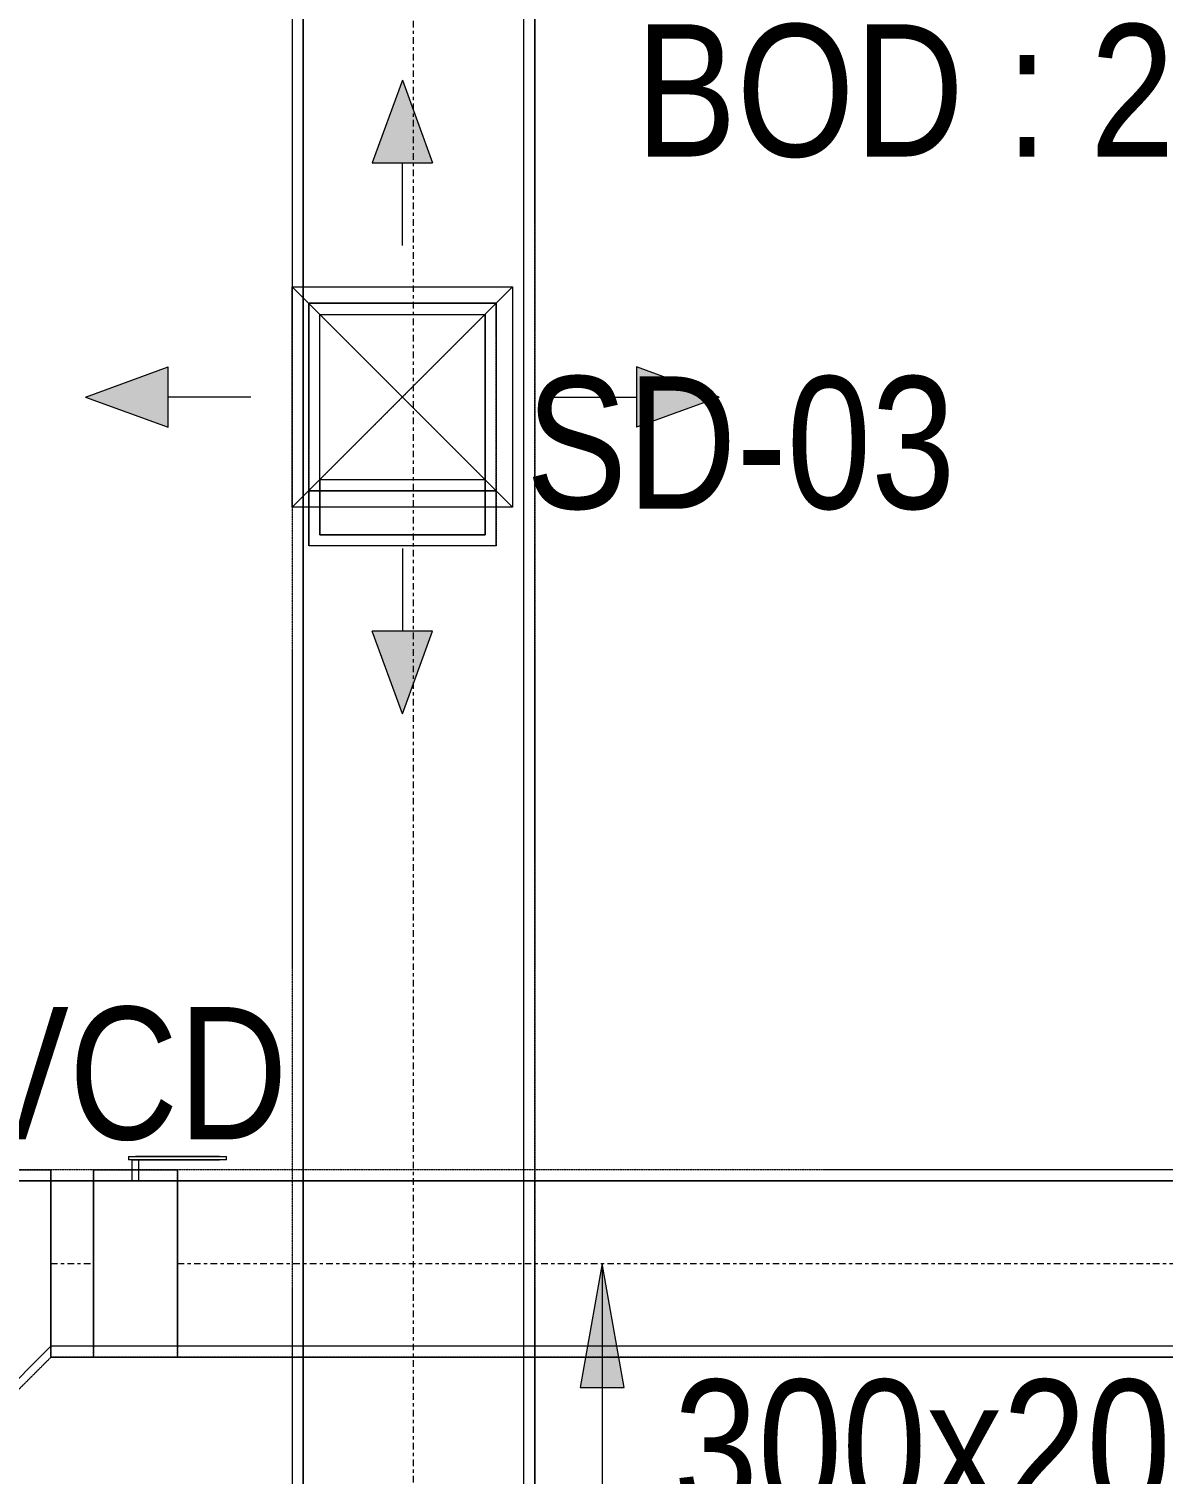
# Model space of a CAD drawing. Header units: inches. Extents: x -83664 to 20107, y -47222 to 19398.
# Drawn here: x -5972 to -3914, y -8171 to -5549 of the extents above; entities that cross this region are included whole.
import ezdxf

# ---------------------------------------------------------------- set-up
doc = ezdxf.new("R2010")
doc.units = ezdxf.units.IN
doc.header["$MEASUREMENT"] = 0
for name, pattern in [('Center', [29.999999, 12, -6, 6, -6]), ('Hidden 0_50', [1.0584, 0.5292, -0.5292]), ('Hidden 1_5', [2.2, 1.5, -0.7])]:
    doc.linetypes.add(name, pattern=pattern)
for name, color, linetype, lineweight in [('A-DETL-GENF', 7, 'Continuous', 9), ('G-ANNO-TEXT', 7, 'Continuous', 9), ('M-HVAC-CDFF', 7, 'Continuous', 9), ('M-HVAC-DUCT-ANNO', 7, 'Continuous', 9), ('M-HVAC-DUCT-CNTR', 7, 'Center', 9), ('M-HVAC-DUCT-IDEN', 7, 'Continuous', 18)]:
    doc.layers.add(name, color=color, linetype=linetype, lineweight=lineweight)
doc.layers.add('M-HVAC-DUCT', color=7, linetype='Continuous', lineweight=9, true_color=0xffe97f)
doc.styles.add('Arial Narrow_21', font='ARIALN.TTF', dxfattribs={"height": 240})

# ---------------------------------------------------------------- blocks, each defined once
blk = doc.blocks.new('GCE-AT-Supply Air Rectangular Diffuser - 300x300-6788639-FIRST FLOOR AC CONDITIONING LAYOUT - PART A')
at = {"layer": 'A-DETL-GENF', "true_color": 0xff7f00}
for points in [[(54.6, 425), (0, 575), (-54.6, 425)], [(-425, -54.6), (-425, 54.6), (-575, 0)], [(425, -54.6), (575, 0), (425, 54.6)], [(0, -575), (54.6, -425), (-54.6, -425)]]:
    blk.add_hatch(color=30, dxfattribs=at).paths.add_polyline_path(points)
at = {"layer": 'A-DETL-GENF', "color": 30, "true_color": 0xff7f00}
for p, q in [((0, 575), (-54.6, 425)), ((0, 575), (54.6, 425)), ((-54.6, 425), (54.6, 425)), ((0, 275), (0, 425)), ((-200, -200), (200, 200)), ((-200, 200), (200, -200)), ((-200, -200), (-200, 200)), ((-200, 200), (200, 200)), ((200, 200), (200, -200)), ((-575, 0), (-425, 54.6)), ((-425, -54.6), (-425, 54.6)), ((425, 54.6), (425, -54.6)), ((575, 0), (425, 54.6)), ((-575, 0), (-425, -54.6)), ((275, 0), (425, 0)), ((-275, 0), (-425, 0)), ((575, 0), (425, -54.6)), ((200, -200), (-200, -200)), ((0, -275), (0, -425)), ((54.6, -425), (-54.6, -425)), ((0, -575), (-54.6, -425)), ((0, -575), (54.6, -425))]:
    blk.add_line(p, q, dxfattribs=at)
blk = doc.blocks.new('M_Rec Tap - Beveled - Standard-7649457-FIRST FLOOR AC CONDITIONING LAYOUT - PART A')
at = {"layer": 'M-HVAC-DUCT', "color": 30, "true_color": 0xff7f00}
for p, q in [((146012.3, 85133.5), (146012.3, 85433.5)), ((146012.3, 85433.5), (146312.3, 85433.5)), ((146012.3, 85433.5), (146312.3, 85433.5)), ((146012.3, 85033.5), (146012.3, 85433.5)), ((146312.3, 85433.5), (146312.3, 85133.5)), ((146312.3, 85433.5), (146312.3, 85033.5)), ((146012.3, 85133.5), (146012.3, 85033.5)), ((146312.3, 85133.5), (146012.3, 85133.5)), ((146312.3, 85133.5), (146312.3, 85033.5)), ((146312.3, 85033.5), (146012.3, 85033.5)), ((146012.3, 85033.5), (146312.3, 85033.5))]:
    blk.add_line(p, q, dxfattribs=at)
blk = doc.blocks.new('M_Rectangular Tap - Beveled - Standard-V65-FIRST FLOOR AC CONDITIONING LAYOUT - PART A')
at = {"layer": 'M-HVAC-DUCT', "color": 6, "true_color": 0xff00ff}
for p, q in [((0, 250), (-6.096, 250)), ((-6.096, -150), (-6.096, 250)), ((-6.096, 250), (-6.096, -150)), ((-6.096, 250), (0, 250)), ((100, 150), (0, 250)), ((100, 150), (0, 250)), ((100, 150), (100, -150)), ((100, -150), (100, 150)), ((-6.096, -150), (100, -150)), ((100, -150), (-6.096, -150))]:
    blk.add_line(p, q, dxfattribs=at)
blk = doc.blocks.new('TEMW-ME-DMP-Volume Control Damper - Standard-V98-FIRST FLOOR AC CONDITIONING LAYOUT - PART A')
at = {"layer": 'M-HVAC-DUCT', "color": 6, "true_color": 0xff00ff}
for p, q in [((-165.1, 188.1), (-165.1, 194.45)), ((-152.4, 194.45), (-165.1, 194.45)), ((-165.1, 188.1), (-152.4, 188.1)), ((0, 194.45), (-152.4, 194.45)), ((-152.4, 194.45), (0, 194.45)), ((0, 188.1), (-152.4, 188.1)), ((-152.4, 188.1), (0, 188.1)), ((-6.35, 150), (-6.35, 188.1)), ((6.35, 188.1), (-6.35, 188.1)), ((6.35, 188.1), (-6.35, 188.1)), ((12.7, 194.45), (0, 194.45)), ((0, 188.1), (12.7, 188.1)), ((6.35, 188.1), (6.35, 150)), ((12.7, 194.45), (12.7, 188.1)), ((-76.2, 150), (-76.2, -150)), ((-76.2, -150), (-76.2, 150)), ((76.2, 150), (-76.2, 150)), ((-76.2, 150), (76.2, 150)), ((-76.2, 150), (76.2, 150)), ((-6.35, 150), (6.35, 150)), ((-6.35, 150), (6.35, 150)), ((76.2, 150), (76.2, -150)), ((76.2, -150), (76.2, 150)), ((-76.2, -150), (76.2, -150)), ((-76.2, -150), (76.2, -150)), ((-76.2, -150), (76.2, -150))]:
    blk.add_line(p, q, dxfattribs=at)
blk = doc.blocks.new('TEMW-SMBZ-HO-BM-HVAC-00002_rvt-1-FIRST FLOOR AC CONDITIONING LAYOUT - PART A')
at = {"layer": 'M-HVAC-DUCT', "color": 30, "linetype": 'Hidden 0_50', "true_color": 0xff7f00}
for p, q in [((145962.3, 94357.5), (145962.3, 89286)), ((145962.3, 94357.5), (145962.3, 89286)), ((146402.3, 89286), (146402.3, 94357.5)), ((146402.3, 94357.5), (146402.3, 89286)), ((145992.3, 92325.4), (146332.3, 92325.4)), ((145992.3, 91985.4), (145992.3, 92325.4)), ((145992.3, 92325.4), (145992.3, 91985.4)), ((146332.3, 92325.4), (145992.3, 92325.4)), ((145992.3, 92325.4), (145992.3, 91985.4)), ((145992.3, 91885.4), (145992.3, 92325.4)), ((145992.3, 92325.4), (146332.3, 92325.4)), ((146332.3, 92325.4), (145992.3, 92325.4)), ((146332.3, 92325.4), (146332.3, 91985.4)), ((146332.3, 91985.4), (146332.3, 92325.4)), ((146332.3, 92325.4), (146332.3, 91885.4)), ((146332.3, 91985.4), (146332.3, 92325.4)), ((146332.3, 91985.4), (145992.3, 91985.4)), ((145992.3, 91985.4), (146332.3, 91985.4)), ((145992.3, 91985.4), (145992.3, 91885.4)), ((146332.3, 91985.4), (145992.3, 91985.4)), ((146332.3, 91885.4), (146332.3, 91985.4)), ((146332.3, 91885.4), (145992.3, 91885.4)), ((146332.3, 91885.4), (145992.3, 91885.4))]:
    blk.add_line(p, q, dxfattribs=at)
at = {"layer": 'M-HVAC-DUCT', "color": 30, "true_color": 0xff7f00}
for p, q in [((145982.3, 89286), (145982.3, 94357.5)), ((145982.3, 94357.5), (145982.3, 89286)), ((146382.3, 94357.5), (146382.3, 89286)), ((146382.3, 94357.5), (146382.3, 89286)), ((146012.3, 91905.4), (146012.3, 92305.4)), ((146012.3, 92305.4), (146312.3, 92305.4)), ((146012.3, 91905.4), (146012.3, 92305.4)), ((146012.3, 92305.4), (146312.3, 92305.4)), ((146312.3, 91905.4), (146312.3, 92305.4)), ((146312.3, 92305.4), (146312.3, 91905.4)), ((146012.3, 91905.4), (146312.3, 91905.4)), ((146012.3, 91905.4), (146312.3, 91905.4))]:
    blk.add_line(p, q, dxfattribs=at)
at = {"layer": 'M-HVAC-DUCT', "color": 6, "linetype": 'Hidden 0_50', "true_color": 0xff00ff}
for p, q in [((145398.4, 90753.4), (145524.5, 90753.4)), ((145524.5, 90753.4), (145398.4, 90753.4)), ((145524.5, 90753.4), (145524.5, 90413.4)), ((145524.5, 90413.4), (145524.5, 90753.4)), ((145524.5, 90413.4), (145524.5, 90753.4)), ((145524.5, 90753.4), (145524.5, 90413.4)), ((145601.8, 90753.4), (145524.5, 90753.4)), ((145601.8, 90753.4), (145524.5, 90753.4)), ((145601.8, 90753.4), (145601.8, 90413.4)), ((145754.2, 90753.4), (145601.8, 90753.4)), ((145601.8, 90753.4), (145754.2, 90753.4)), ((145601.8, 90413.4), (145601.8, 90753.4)), ((145601.8, 90413.4), (145601.8, 90753.4)), ((145601.8, 90753.4), (145601.8, 90413.4)), ((145754.2, 90413.4), (145754.2, 90753.4)), ((145754.2, 90753.4), (145754.2, 90413.4)), ((147988, 90753.4), (145754.2, 90753.4)), ((147988, 90753.4), (145754.2, 90753.4)), ((145754.2, 90413.4), (145754.2, 90753.4)), ((145754.2, 90753.4), (145754.2, 90413.4)), ((145524.5, 90413.4), (145424.5, 90313.4)), ((145424.5, 90313.4), (145524.5, 90413.4)), ((145524.5, 90413.4), (145601.8, 90413.4)), ((145601.8, 90413.4), (145524.5, 90413.4)), ((145601.8, 90413.4), (145754.2, 90413.4)), ((145754.2, 90413.4), (145601.8, 90413.4)), ((145754.2, 90413.4), (147988, 90413.4)), ((147988, 90413.4), (145754.2, 90413.4))]:
    blk.add_line(p, q, dxfattribs=at)
at = {"layer": 'M-HVAC-DUCT', "color": 6, "true_color": 0xff00ff}
for p, q in [((145524.5, 90733.4), (145524.5, 90433.4)), ((145524.5, 90433.4), (145524.5, 90733.4)), ((145524.5, 90733.4), (145601.8, 90733.4)), ((145601.8, 90733.4), (145524.5, 90733.4)), ((145601.8, 90733.4), (145601.8, 90433.4)), ((145601.8, 90433.4), (145601.8, 90733.4)), ((145754.2, 90733.4), (145754.2, 90433.4)), ((145754.2, 90433.4), (145754.2, 90733.4)), ((145754.2, 90733.4), (147988, 90733.4)), ((147988, 90733.4), (145754.2, 90733.4)), ((145601.8, 90433.4), (145524.5, 90433.4)), ((145601.8, 90433.4), (145524.5, 90433.4)), ((147988, 90433.4), (145754.2, 90433.4)), ((147988, 90433.4), (145754.2, 90433.4))]:
    blk.add_line(p, q, dxfattribs=at)
at = {"layer": 'M-HVAC-DUCT-ANNO', "color": 30, "linetype": 'Hidden 1_5', "true_color": 0xff7f00}
for p, q in [((146012.3, 92005.4), (146012.3, 92305.4)), ((146012.3, 92305.4), (146312.3, 92305.4)), ((146012.3, 92305.4), (146312.3, 92005.4)), ((146312.3, 92305.4), (146012.3, 92005.4)), ((146312.3, 92305.4), (146312.3, 92005.4)), ((146312.3, 92005.4), (146012.3, 92005.4))]:
    blk.add_line(p, q, dxfattribs=at)
at = {"layer": 'M-HVAC-DUCT-CNTR', "color": 30, "true_color": 0xff7f00}
blk.add_line((146182.3, 89286), (146182.3, 94357.5), dxfattribs=at)
at = {"layer": 'M-HVAC-DUCT-CNTR', "color": 6, "true_color": 0xff00ff}
for p, q in [((145524.5, 90583.4), (145601.8, 90583.4)), ((145754.2, 90583.4), (147988, 90583.4))]:
    blk.add_line(p, q, dxfattribs=at)
at = {"layer": 'M-HVAC-CDFF', "color": 6, "linetype": 'Hidden 0_50', "lineweight": 9, "true_color": 0xff00ff}
blk.add_blockref('GCE-AT-Supply Air Rectangular Diffuser - 300x300-6788639-FIRST FLOOR AC CONDITIONING LAYOUT - PART A', (146162.3, 92155.4), dxfattribs=at)
at = {"layer": 'M-HVAC-DUCT', "color": 6, "linetype": 'Hidden 0_50', "lineweight": 9, "true_color": 0xff00ff}
blk.add_blockref('M_Rec Tap - Beveled - Standard-7649457-FIRST FLOOR AC CONDITIONING LAYOUT - PART A', (0, 6871.9), dxfattribs=at)
at = {"layer": 'M-HVAC-DUCT', "color": 6, "linetype": 'Hidden 0_50', "lineweight": 9, "true_color": 0xff00ff, "extrusion": (0, 0, -1)}
blk.add_blockref('TEMW-ME-DMP-Volume Control Damper - Standard-V98-FIRST FLOOR AC CONDITIONING LAYOUT - PART A', (-145678, 90583.4), dxfattribs=at)
at = {"layer": 'M-HVAC-DUCT', "color": 6, "linetype": 'Hidden 0_50', "lineweight": 9, "true_color": 0xff00ff, "extrusion": (0, 0, -1), "rotation": 180}
blk.add_blockref('M_Rectangular Tap - Beveled - Standard-V65-FIRST FLOOR AC CONDITIONING LAYOUT - PART A', (-145424.5, 90583.4), dxfattribs=at)
blk = doc.blocks.new('TEMW-SMBZ-HO-BM-HVAC-00002_rvt-2-FIRST FLOOR AC CONDITIONING LAYOUT - PART A')
at = {"layer": 'M-HVAC-DUCT', "color": 30, "linetype": 'Hidden 0_50', "true_color": 0xff7f00}
for p, q in [((145962.3, 94357.5), (145962.3, 89286)), ((145962.3, 94357.5), (145962.3, 89286)), ((146402.3, 89286), (146402.3, 94357.5)), ((146402.3, 94357.5), (146402.3, 89286)), ((145992.3, 92325.4), (146332.3, 92325.4)), ((145992.3, 91985.4), (145992.3, 92325.4)), ((145992.3, 92325.4), (145992.3, 91985.4)), ((146332.3, 92325.4), (145992.3, 92325.4)), ((145992.3, 92325.4), (145992.3, 91985.4)), ((145992.3, 91885.4), (145992.3, 92325.4)), ((145992.3, 92325.4), (146332.3, 92325.4)), ((146332.3, 92325.4), (145992.3, 92325.4)), ((146332.3, 92325.4), (146332.3, 91985.4)), ((146332.3, 91985.4), (146332.3, 92325.4)), ((146332.3, 92325.4), (146332.3, 91885.4)), ((146332.3, 91985.4), (146332.3, 92325.4)), ((146332.3, 91985.4), (145992.3, 91985.4)), ((145992.3, 91985.4), (146332.3, 91985.4)), ((145992.3, 91985.4), (145992.3, 91885.4)), ((146332.3, 91985.4), (145992.3, 91985.4)), ((146332.3, 91885.4), (146332.3, 91985.4)), ((146332.3, 91885.4), (145992.3, 91885.4)), ((146332.3, 91885.4), (145992.3, 91885.4))]:
    blk.add_line(p, q, dxfattribs=at)
at = {"layer": 'M-HVAC-DUCT', "color": 30, "true_color": 0xff7f00}
for p, q in [((145982.3, 89286), (145982.3, 94357.5)), ((145982.3, 94357.5), (145982.3, 89286)), ((146382.3, 94357.5), (146382.3, 89286)), ((146382.3, 94357.5), (146382.3, 89286)), ((146012.3, 91905.4), (146012.3, 92305.4)), ((146012.3, 92305.4), (146312.3, 92305.4)), ((146012.3, 91905.4), (146012.3, 92305.4)), ((146012.3, 92305.4), (146312.3, 92305.4)), ((146312.3, 91905.4), (146312.3, 92305.4)), ((146312.3, 92305.4), (146312.3, 91905.4)), ((146012.3, 91905.4), (146312.3, 91905.4)), ((146012.3, 91905.4), (146312.3, 91905.4))]:
    blk.add_line(p, q, dxfattribs=at)
at = {"layer": 'M-HVAC-DUCT', "color": 6, "linetype": 'Hidden 0_50', "true_color": 0xff00ff}
for p, q in [((145398.4, 90753.4), (145524.5, 90753.4)), ((145524.5, 90753.4), (145398.4, 90753.4)), ((145524.5, 90753.4), (145524.5, 90413.4)), ((145524.5, 90413.4), (145524.5, 90753.4)), ((145524.5, 90413.4), (145524.5, 90753.4)), ((145524.5, 90753.4), (145524.5, 90413.4)), ((145601.8, 90753.4), (145524.5, 90753.4)), ((145601.8, 90753.4), (145524.5, 90753.4)), ((145601.8, 90753.4), (145601.8, 90413.4)), ((145754.2, 90753.4), (145601.8, 90753.4)), ((145601.8, 90753.4), (145754.2, 90753.4)), ((145601.8, 90413.4), (145601.8, 90753.4)), ((145601.8, 90413.4), (145601.8, 90753.4)), ((145601.8, 90753.4), (145601.8, 90413.4)), ((145754.2, 90413.4), (145754.2, 90753.4)), ((145754.2, 90753.4), (145754.2, 90413.4)), ((147988, 90753.4), (145754.2, 90753.4)), ((147988, 90753.4), (145754.2, 90753.4)), ((145754.2, 90413.4), (145754.2, 90753.4)), ((145754.2, 90753.4), (145754.2, 90413.4)), ((145524.5, 90413.4), (145424.5, 90313.4)), ((145424.5, 90313.4), (145524.5, 90413.4)), ((145524.5, 90413.4), (145601.8, 90413.4)), ((145601.8, 90413.4), (145524.5, 90413.4)), ((145601.8, 90413.4), (145754.2, 90413.4)), ((145754.2, 90413.4), (145601.8, 90413.4)), ((145754.2, 90413.4), (147988, 90413.4)), ((147988, 90413.4), (145754.2, 90413.4))]:
    blk.add_line(p, q, dxfattribs=at)
at = {"layer": 'M-HVAC-DUCT', "color": 6, "true_color": 0xff00ff}
for p, q in [((145524.5, 90733.4), (145524.5, 90433.4)), ((145524.5, 90433.4), (145524.5, 90733.4)), ((145524.5, 90733.4), (145601.8, 90733.4)), ((145601.8, 90733.4), (145524.5, 90733.4)), ((145601.8, 90733.4), (145601.8, 90433.4)), ((145601.8, 90433.4), (145601.8, 90733.4)), ((145754.2, 90733.4), (145754.2, 90433.4)), ((145754.2, 90433.4), (145754.2, 90733.4)), ((145754.2, 90733.4), (147988, 90733.4)), ((147988, 90733.4), (145754.2, 90733.4)), ((145601.8, 90433.4), (145524.5, 90433.4)), ((145601.8, 90433.4), (145524.5, 90433.4)), ((147988, 90433.4), (145754.2, 90433.4)), ((147988, 90433.4), (145754.2, 90433.4))]:
    blk.add_line(p, q, dxfattribs=at)
at = {"layer": 'M-HVAC-DUCT-ANNO', "color": 30, "linetype": 'Hidden 1_5', "true_color": 0xff7f00}
for p, q in [((146012.3, 92005.4), (146012.3, 92305.4)), ((146012.3, 92305.4), (146312.3, 92305.4)), ((146012.3, 92305.4), (146312.3, 92005.4)), ((146312.3, 92305.4), (146012.3, 92005.4)), ((146312.3, 92305.4), (146312.3, 92005.4)), ((146312.3, 92005.4), (146012.3, 92005.4))]:
    blk.add_line(p, q, dxfattribs=at)
at = {"layer": 'M-HVAC-DUCT-CNTR', "color": 30, "true_color": 0xff7f00}
blk.add_line((146182.3, 89286), (146182.3, 94357.5), dxfattribs=at)
at = {"layer": 'M-HVAC-DUCT-CNTR', "color": 6, "true_color": 0xff00ff}
for p, q in [((145524.5, 90583.4), (145601.8, 90583.4)), ((145754.2, 90583.4), (147988, 90583.4))]:
    blk.add_line(p, q, dxfattribs=at)
at = {"layer": 'M-HVAC-CDFF', "color": 6, "linetype": 'Hidden 0_50', "lineweight": 9, "true_color": 0xff00ff}
blk.add_blockref('GCE-AT-Supply Air Rectangular Diffuser - 300x300-6788639-FIRST FLOOR AC CONDITIONING LAYOUT - PART A', (146162.3, 92155.4), dxfattribs=at)
at = {"layer": 'M-HVAC-DUCT', "color": 6, "linetype": 'Hidden 0_50', "lineweight": 9, "true_color": 0xff00ff}
blk.add_blockref('M_Rec Tap - Beveled - Standard-7649457-FIRST FLOOR AC CONDITIONING LAYOUT - PART A', (0, 6871.9), dxfattribs=at)
at = {"layer": 'M-HVAC-DUCT', "color": 6, "linetype": 'Hidden 0_50', "lineweight": 9, "true_color": 0xff00ff, "extrusion": (0, 0, -1)}
blk.add_blockref('TEMW-ME-DMP-Volume Control Damper - Standard-V98-FIRST FLOOR AC CONDITIONING LAYOUT - PART A', (-145678, 90583.4), dxfattribs=at)
at = {"layer": 'M-HVAC-DUCT', "color": 6, "linetype": 'Hidden 0_50', "lineweight": 9, "true_color": 0xff00ff, "extrusion": (0, 0, -1), "rotation": 180}
blk.add_blockref('M_Rectangular Tap - Beveled - Standard-V65-FIRST FLOOR AC CONDITIONING LAYOUT - PART A', (-145424.5, 90583.4), dxfattribs=at)

msp = doc.modelspace()

# ---------------------------------------------------------------- hatches: boundary and pattern name
at = {"layer": 'M-HVAC-DUCT-IDEN', "lineweight": 9}
msp.add_hatch(color=256, dxfattribs=at).paths.add_polyline_path([(-4932, -7788.8), (-4971.7, -8013.8), (-4892.3, -8013.8)])

# ---------------------------------------------------------------- linework, layer by layer
for p, q in [((-4932, -7788.8), (-4971.7, -8013.8)), ((-4892.3, -8013.8), (-4932, -7788.8)), ((-4932, -7788.8), (-4932, -8329.2)), ((-4971.7, -8013.8), (-4892.3, -8013.8))]:
    msp.add_line(p, q, dxfattribs=at)

# ---------------------------------------------------------------- block references
at = {"lineweight": 5}
for name in ['TEMW-SMBZ-HO-BM-HVAC-00002_rvt-1-FIRST FLOOR AC CONDITIONING LAYOUT - PART A', 'TEMW-SMBZ-HO-BM-HVAC-00002_rvt-2-FIRST FLOOR AC CONDITIONING LAYOUT - PART A']:
    msp.add_blockref(name, (-151456.7, -98372.2), dxfattribs=at)

# ---------------------------------------------------------------- texts
at = {"layer": 'G-ANNO-TEXT', "char_height": 240, "attachment_point": 1, "style": 'Arial Narrow_21'}
for s, insert, width in [('SD-03', (-5070.1, -6179.4), 986.076), ('VCD', (-6082.9, -7323.4), 733.544)]:
    msp.add_mtext(s, dxfattribs=dict(at, insert=insert, width=width))
at = {"layer": 'M-HVAC-DUCT-IDEN', "lineweight": 9, "char_height": 240, "attachment_point": 1, "style": 'Arial Narrow_21'}
for s, insert, width in [('BOD : 2990', (-4871.4, -5540.5), 1803.797), ('300x200 RAD', (-4802.2, -7999.6), 2152.531)]:
    msp.add_mtext(s, dxfattribs=dict(at, insert=insert, width=width))

doc.saveas('drawing.dxf')
